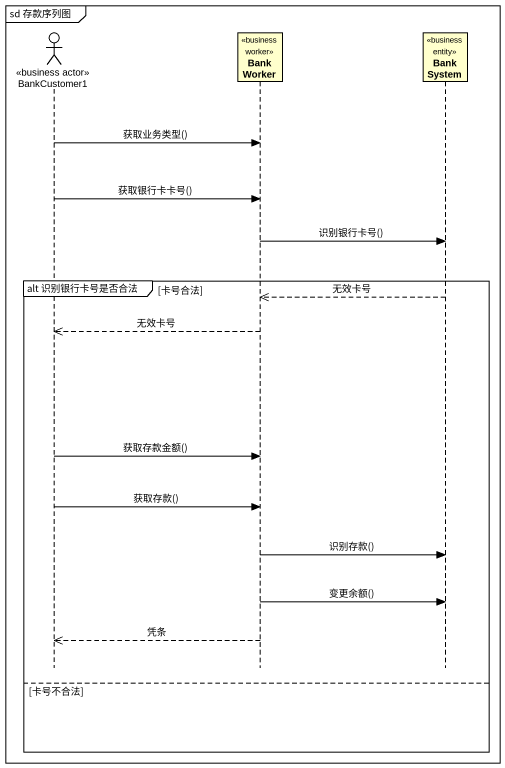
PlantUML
@startuml
mainframe sd 存款序列图
hide footbox
actor BankCustomer1 <<business actor>>
participant BankWorker <<business worker>>
participant BankSystem <<business entity>>

BankCustomer1 -> BankWorker : 获取业务类型()
BankCustomer1 -> BankWorker : 获取银行卡卡号()
BankWorker -> BankSystem : 识别银行卡号()
group alt 识别银行卡号是否合法 [卡号合法]
  BankSystem -->> BankWorker : 无效卡号
  BankWorker -->> BankCustomer1 : 无效卡号
  BankCustomer1 -> BankWorker : 获取存款金额()
  BankCustomer1 -> BankWorker : 获取存款()
  BankWorker -> BankSystem : 识别存款()
  BankWorker -> BankSystem : 变更余额()
  BankWorker -->> BankCustomer1 : 凭条
else 卡号不合法
end
@enduml
